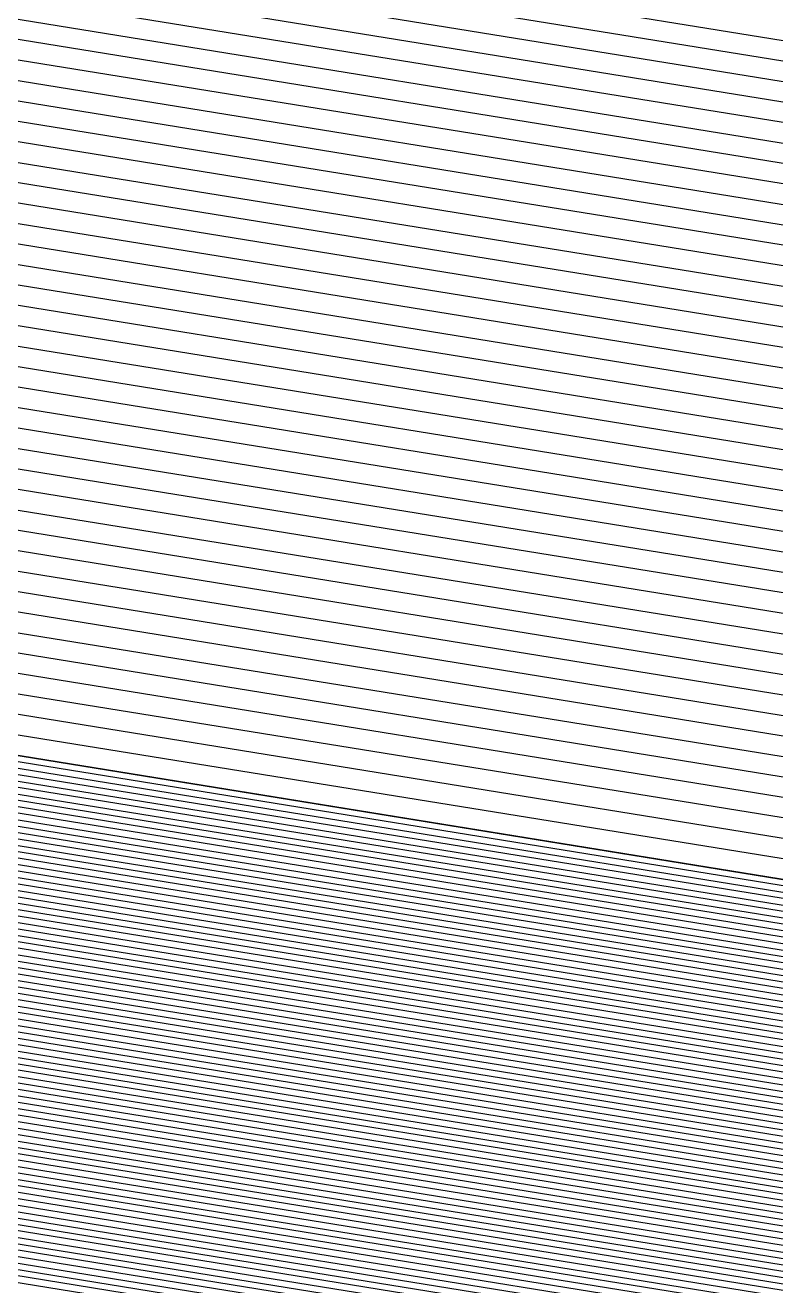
# Model space of a CAD drawing. Extents: x 7084 to 11035, y 13750 to 16729.
# Drawn here: x 9026.4 to 9080.8, y 14047.1 to 14138.5 of the extents above; entities that cross this region are included whole.
import ezdxf

# ---------------------------------------------------------------- set-up
doc = ezdxf.new("R2010")
doc.units = 0
doc.layers.add('Default', color=7, linetype='Continuous')

msp = doc.modelspace()

# ---------------------------------------------------------------- linework, layer by layer
at = {"layer": 'Default'}
for points in [[(8911.043, 16167.964), (9315.799, 15888.265), (9323.519, 15888.024), (9327.862, 15886.496), (9332.285, 15884.807), (9876.778, 16029.479), (9888.921, 16026.182), (10173.214, 15654.858), (10197.306, 15341.402), (10197.226, 15331.833), (10194.331, 15319.288), (10141.327, 14431.968), (10138.754, 14427.867), (9608.716, 14234.971), (9601.077, 14232.398), (9590.864, 14232.559), (9407.76, 14044.485), (8752.44, 14150.578), (8709.074, 14468.856), (8700.951, 14470.223), (8694.84, 14470.384), (8689.854, 14470.384), (8686.878, 14471.349), (8127.93, 14693.179)], [(8912.297, 16162.742), (9312.859, 15885.941), (9322.785, 15885.631), (9328.368, 15883.667), (9334.055, 15881.495), (9872.905, 16024.668), (9888.518, 16020.429), (10169.865, 15652.953), (10193.708, 15342.746), (10193.604, 15330.442), (10189.882, 15314.312), (10137.428, 14436.188), (10134.119, 14430.915), (9609.574, 14240.018), (9599.752, 14236.709), (9586.621, 14236.916), (9405.414, 14050.792), (8756.886, 14155.785), (8713.968, 14470.764), (8703.526, 14472.522), (8695.668, 14472.729), (8689.257, 14472.729), (8685.432, 14473.97), (8132.275, 14693.501)], [(9890.23, 16044.879), (10184.098, 15661.049), (10209.002, 15337.037), (10208.996, 15336.353), (10208.789, 15335.457), (10154.001, 14418.254), (10153.817, 14417.961), (9605.928, 14218.569), (9605.382, 14218.385), (9604.653, 14218.397), (9415.382, 14023.989), (8737.993, 14133.655), (8693.165, 14462.652), (8692.585, 14462.749), (8692.149, 14462.761), (8691.792, 14462.761), (8691.58, 14462.83), (8113.806, 14692.131)], [(9324.619, 15895.236), (9325.722, 15895.202), (9326.343, 15894.984), (9326.974, 15894.742), (9888.395, 16043.912), (9890.13, 16043.441), (10183.261, 15660.573), (10208.102, 15337.373), (10208.091, 15336.006), (10207.677, 15334.214), (10153.026, 14419.309), (10152.658, 14418.723), (9606.143, 14219.831), (9605.051, 14219.463), (9603.592, 14219.486), (9414.796, 14025.566), (8739.104, 14134.957), (8694.389, 14463.129), (8693.229, 14463.324), (8692.356, 14463.347), (8691.643, 14463.347), (8691.218, 14463.485), (8114.893, 14692.211)], [(9890.029, 16042.002), (10182.423, 15660.097), (10207.203, 15337.709), (10207.185, 15335.658), (10206.565, 15332.97), (10152.051, 14420.364), (10151.499, 14419.485), (9606.357, 14221.092), (9604.72, 14220.541), (9602.531, 14220.575), (9414.21, 14027.143), (8740.215, 14136.258), (8695.613, 14463.606), (8693.872, 14463.899), (8692.563, 14463.934), (8691.494, 14463.934), (8690.857, 14464.14), (8115.979, 14692.292)], [(9889.928, 16040.564), (10181.586, 15659.62), (10206.303, 15338.044), (10206.28, 15335.31), (10205.453, 15331.726), (10151.076, 14421.419), (10150.341, 14420.247), (9606.571, 14222.354), (9604.389, 14221.619), (9601.471, 14221.665), (9413.623, 14028.719), (8741.327, 14137.56), (8696.836, 14464.083), (8694.516, 14464.474), (8692.77, 14464.52), (8691.345, 14464.52), (8690.495, 14464.796), (8117.066, 14692.373)], [(9889.827, 16039.126), (10180.749, 15659.144), (10205.403, 15338.38), (10205.375, 15334.962), (10204.341, 15330.482), (10150.101, 14422.474), (10149.182, 14421.009), (9606.786, 14223.616), (9604.058, 14222.697), (9600.41, 14222.754), (9413.037, 14030.296), (8742.438, 14138.862), (8698.06, 14464.561), (8695.159, 14465.049), (8692.977, 14465.106), (8691.196, 14465.106), (8690.133, 14465.451), (8118.152, 14692.453)], [(8119.238, 14692.534), (8689.772, 14466.106), (8691.047, 14465.693), (8693.184, 14465.693), (8695.803, 14465.624), (8699.284, 14465.038), (8743.549, 14140.164), (9412.45, 14031.872), (9599.349, 14223.844), (9603.726, 14223.775), (9607, 14224.877), (10148.023, 14421.771), (10149.126, 14423.529), (10203.228, 15329.238), (10204.469, 15334.615), (10204.504, 15338.716), (10179.912, 15658.668), (9889.727, 16037.688), (9884.522, 16039.101)], [(9889.626, 16036.249), (10179.074, 15658.192), (10203.604, 15339.052), (10203.564, 15334.267), (10202.116, 15327.994), (10148.151, 14424.583), (10146.865, 14422.533), (9607.215, 14226.139), (9603.395, 14224.852), (9598.289, 14224.933), (9411.864, 14033.449), (8744.661, 14141.465), (8700.508, 14465.515), (8696.447, 14466.199), (8693.391, 14466.279), (8690.898, 14466.279), (8689.41, 14466.762), (8120.325, 14692.614)], [(9889.525, 16034.811), (10178.237, 15657.715), (10202.704, 15339.388), (10202.658, 15333.919), (10201.004, 15326.751), (10147.176, 14425.638), (10145.706, 14423.295), (9607.429, 14227.401), (9603.064, 14225.93), (9597.228, 14226.022), (9411.278, 14035.026), (8745.772, 14142.767), (8701.731, 14465.992)], [(9889.424, 16033.373), (10177.4, 15657.239), (10201.805, 15339.723), (10201.753, 15333.571), (10199.892, 15325.507), (10146.202, 14426.693), (10144.547, 14424.057), (9607.644, 14228.663), (9602.733, 14227.008), (9596.167, 14227.112), (9410.691, 14036.602), (8746.883, 14144.069), (8702.955, 14466.47), (8697.734, 14467.348), (8693.805, 14467.452), (8690.599, 14467.452), (8688.687, 14468.072), (8122.498, 14692.776)], [(9889.324, 16031.935), (10176.563, 15656.763), (10200.905, 15340.059), (10200.848, 15333.224), (10198.78, 15324.263), (10145.227, 14427.748), (10143.389, 14424.819), (9607.858, 14229.924), (9602.401, 14228.086), (9595.106, 14228.201), (9410.105, 14038.179), (8747.995, 14145.371), (8704.179, 14466.947), (8698.377, 14467.923), (8694.012, 14468.038), (8690.45, 14468.038), (8688.325, 14468.727), (8123.584, 14692.856)], [(9889.223, 16030.496), (10175.726, 15656.286), (10200.005, 15340.395), (10199.942, 15332.876), (10197.668, 15323.019), (10144.252, 14428.803), (10142.23, 14425.581), (9608.073, 14231.186), (9602.07, 14229.164), (9594.046, 14229.29), (9409.519, 14039.756), (8749.106, 14146.673), (8705.402, 14467.424), (8699.021, 14468.498), (8694.219, 14468.624), (8690.301, 14468.624)], [(9889.022, 16027.62), (10174.051, 15655.334), (10198.206, 15341.067), (10198.131, 15332.18), (10195.443, 15320.531), (10142.302, 14430.913), (10139.913, 14427.105), (9608.502, 14233.709), (9601.408, 14231.32), (9591.924, 14231.469), (9408.346, 14042.909), (8751.329, 14149.276), (8707.85, 14468.378), (8700.308, 14469.648), (8694.633, 14469.797), (8690.003, 14469.797), (8687.24, 14470.693), (8126.843, 14693.098)], [(9888.82, 16024.743), (10172.377, 15654.381), (10196.407, 15341.738), (10196.321, 15331.485), (10193.219, 15318.044), (10140.352, 14433.023), (10137.595, 14428.629), (9608.931, 14236.233), (9600.745, 14233.476), (9589.803, 14233.648), (9407.173, 14046.062), (8753.552, 14151.88), (8710.297, 14469.333), (8701.595, 14470.798), (8695.047, 14470.97), (8689.705, 14470.97), (8686.517, 14472.004), (8129.016, 14693.259)], [(9888.719, 16023.305), (10171.539, 15653.905), (10195.507, 15342.074), (10195.415, 15331.137), (10192.107, 15316.8), (10139.378, 14434.078), (10136.437, 14429.391), (9609.145, 14237.495), (9600.414, 14234.554), (9588.742, 14234.737), (9406.587, 14047.639), (8754.663, 14153.181), (8711.521, 14469.81), (8702.239, 14471.372), (8695.254, 14471.556), (8689.556, 14471.556)], [(9310.654, 15884.199), (9322.234, 15883.837), (9328.748, 15881.545), (9335.382, 15879.012), (9870.001, 16021.06), (9888.216, 16016.114), (10167.353, 15651.524), (10191.009, 15343.753), (10190.888, 15329.398), (10186.546, 15310.581), (10134.503, 14439.352), (10130.643, 14433.201), (9610.218, 14243.803), (9598.758, 14239.943), (9583.439, 14240.184), (9403.655, 14055.522), (8760.22, 14159.69), (8717.64, 14472.196), (8705.456, 14474.247), (8696.289, 14474.488), (8688.81, 14474.488), (8684.347, 14475.936), (8135.534, 14693.743)], [(9888.417, 16018.99), (10169.028, 15652.476), (10192.808, 15343.081), (10192.699, 15330.094), (10188.77, 15313.068), (10136.453, 14437.243), (10132.96, 14431.677), (9609.789, 14241.28), (9599.421, 14237.787), (9585.56, 14238.005), (9404.828, 14052.368), (8757.997, 14157.087), (8715.192, 14471.242), (8704.169, 14473.097), (8695.875, 14473.315), (8689.108, 14473.315), (8685.07, 14474.625), (8133.362, 14693.581)], [(9888.316, 16017.552), (10168.19, 15652), (10191.909, 15343.417), (10191.794, 15329.746), (10187.658, 15311.825), (10135.478, 14438.298), (10131.802, 14432.439), (9610.003, 14242.541), (9599.089, 14238.865), (9584.499, 14239.095), (9404.242, 14053.945), (8759.109, 14158.388), (8716.416, 14471.719), (8704.813, 14473.672), (8696.082, 14473.902), (8688.959, 14473.902)], [(9866.129, 16016.249), (9887.813, 16010.361), (10164.004, 15649.619), (10187.41, 15345.096), (10187.267, 15328.007), (10182.097, 15305.605), (10130.604, 14443.572), (10126.008, 14436.248), (9611.075, 14248.85), (9597.433, 14244.255), (9579.196, 14244.542), (9401.31, 14061.828), (8764.665, 14164.897), (8722.534, 14474.105), (8708.031, 14476.546), (8697.117, 14476.833), (8688.214, 14476.833), (8682.9, 14478.557), (8139.88, 14694.065)], [(9888.115, 16014.676), (10166.516, 15651.048), (10190.109, 15344.089), (10189.983, 15329.051), (10185.434, 15309.337), (10133.528, 14440.407), (10129.484, 14433.962), (9610.432, 14245.065), (9598.427, 14241.021), (9582.378, 14241.274), (9403.069, 14057.098), (8761.331, 14160.992), (8718.863, 14472.673), (8706.1, 14474.822), (8696.496, 14475.074), (8688.661, 14475.074), (8683.985, 14476.591), (8136.621, 14693.823)], [(9888.014, 16013.238), (10165.679, 15650.571), (10189.21, 15344.425), (10189.077, 15328.703), (10184.321, 15308.093), (10132.553, 14441.462), (10128.326, 14434.724), (9610.647, 14246.326), (9598.096, 14242.099), (9581.317, 14242.363), (9402.483, 14058.675), (8762.443, 14162.294), (8720.087, 14473.151), (8706.744, 14475.396), (8696.703, 14475.661), (8688.512, 14475.661), (8683.624, 14477.246), (8137.707, 14693.904)], [(9887.712, 16008.923), (10163.167, 15649.143), (10186.511, 15345.432), (10186.361, 15327.66), (10180.985, 15304.362), (10129.629, 14444.627), (10124.85, 14437.01), (9611.29, 14250.112), (9597.102, 14245.332), (9578.135, 14245.631), (9400.723, 14063.405), (8765.777, 14166.199), (8723.758, 14474.582), (8708.674, 14477.121), (8697.324, 14477.42), (8688.064, 14477.42), (8682.539, 14479.212), (8140.966, 14694.146)], [(9887.611, 16007.485), (10162.33, 15648.666), (10185.611, 15345.768), (10185.456, 15327.312), (10179.873, 15303.118), (10128.654, 14445.682), (10123.691, 14437.772), (9611.504, 14251.373), (9596.771, 14246.41), (9577.074, 14246.721), (9400.137, 14064.981), (8766.888, 14167.501), (8724.982, 14475.059), (8709.318, 14477.696)], [(9887.511, 16006.046), (10161.492, 15648.19), (10184.711, 15346.104), (10184.55, 15326.964), (10178.76, 15301.874), (10127.679, 14446.737), (10122.532, 14438.534), (9611.719, 14252.635), (9596.44, 14247.488), (9576.014, 14247.81), (9399.551, 14066.558), (8767.999, 14168.803), (8726.206, 14475.537), (8709.961, 14478.271), (8697.738, 14478.592), (8687.766, 14478.592), (8681.815, 14480.522), (8143.139, 14694.307)], [(8144.226, 14694.387), (8681.454, 14481.178), (8687.617, 14479.179), (8697.945, 14479.179), (8710.605, 14478.846), (8727.429, 14476.014), (8769.111, 14170.104), (9398.964, 14068.135), (9574.953, 14248.899), (9596.108, 14248.566), (9611.933, 14253.897), (10121.374, 14439.296), (10126.704, 14447.792), (10177.648, 15300.63), (10183.645, 15326.616), (10183.812, 15346.439), (10160.655, 15647.714), (9887.41, 16004.608)], [(9887.309, 16003.17), (10159.818, 15647.237), (10182.912, 15346.775), (10182.74, 15326.269), (10176.536, 15299.386), (10125.729, 14448.847), (10120.215, 14440.058), (9612.148, 14255.158), (9595.777, 14249.644), (9573.892, 14249.989), (9398.378, 14069.711), (8770.222, 14171.406), (8728.653, 14476.491), (8711.248, 14479.421), (8698.152, 14479.765), (8687.468, 14479.765), (8681.092, 14481.833), (8145.312, 14694.468)], [(9887.208, 16001.732), (10158.981, 15646.761), (10182.012, 15347.111), (10181.834, 15325.921), (10175.424, 15298.142), (10124.754, 14449.902), (10119.056, 14440.82), (9612.362, 14256.42), (9595.446, 14250.722), (9572.831, 14251.078), (9397.792, 14071.288), (8771.334, 14172.708), (8729.877, 14476.968), (8711.892, 14479.995)], [(9298.159, 15874.323), (9319.113, 15873.668), (9330.9, 15869.52), (9342.905, 15864.937), (9853.544, 16000.613), (9886.503, 15991.664), (10153.12, 15643.427), (10175.715, 15349.461), (10175.497, 15323.487), (10167.639, 15289.436), (10117.93, 14457.286), (10110.946, 14446.154), (9613.864, 14265.252), (9593.127, 14258.267), (9565.406, 14258.704), (9393.687, 14082.324), (8779.113, 14181.82), (8738.443, 14480.309), (8716.397, 14484.019), (8699.808, 14484.456), (8686.275, 14484.456), (8678.199, 14487.075), (8154.003, 14695.113)], [(8147.485, 14694.629), (8680.369, 14483.144), (8687.17, 14480.938), (8698.566, 14480.938), (8712.536, 14480.57), (8731.1, 14477.445), (8772.445, 14174.01), (9397.205, 14072.865), (9571.771, 14252.167), (9595.115, 14251.8), (9612.577, 14257.682), (10117.898, 14441.582), (10123.78, 14450.957), (10174.312, 15296.899), (10180.929, 15325.573), (10181.113, 15347.447), (10158.144, 15646.285), (9887.108, 16000.293)], [(9886.906, 15997.417), (10156.469, 15645.332), (10179.313, 15348.118), (10179.118, 15324.878), (10172.087, 15294.411), (10121.83, 14453.066), (10115.58, 14443.106), (9613.006, 14260.205), (9594.452, 14253.956), (9569.649, 14254.346), (9396.033, 14076.018), (8774.668, 14176.613), (8733.548, 14478.4), (8713.823, 14481.72), (8698.98, 14482.111), (8686.871, 14482.111), (8679.645, 14484.454), (8149.658, 14694.79)], [(9886.806, 15995.979), (10155.632, 15644.856), (10178.414, 15348.454), (10178.213, 15324.53), (10170.975, 15293.167), (10120.855, 14454.121), (10114.422, 14443.868), (9613.22, 14261.467), (9594.121, 14255.034), (9568.589, 14255.436), (9395.446, 14077.594), (8775.779, 14177.915), (8734.772, 14478.877), (8714.466, 14482.295), (8699.187, 14482.697), (8686.722, 14482.697), (8679.284, 14485.109), (8150.744, 14694.871)], [(9886.604, 15993.102), (10153.957, 15643.904), (10176.614, 15349.126), (10176.402, 15323.834), (10168.751, 15290.679), (10118.905, 14456.231), (10112.104, 14445.392), (9613.649, 14263.99), (9593.459, 14257.189), (9566.467, 14257.614), (9394.274, 14080.748), (8778.002, 14180.519), (8737.219, 14479.832), (8715.753, 14483.445), (8699.601, 14483.87), (8686.424, 14483.87), (8678.56, 14486.42), (8152.917, 14695.032)], [(9886.302, 15988.787), (10151.446, 15642.475), (10173.915, 15350.133), (10173.686, 15322.791), (10165.414, 15286.948), (10115.981, 14459.396), (10108.628, 14447.678), (9614.293, 14267.775), (9592.465, 14260.423), (9563.285, 14260.883), (9392.515, 14085.477), (8781.336, 14184.424), (8740.89, 14481.263), (8717.684, 14485.169), (8700.222, 14485.629), (8685.977, 14485.629)], [(9886.201, 15987.349), (10150.608, 15641.999), (10173.016, 15350.469), (10172.78, 15322.443), (10164.302, 15285.704), (10115.006, 14460.451), (10107.47, 14448.44), (9614.507, 14269.037), (9592.134, 14261.501), (9562.224, 14261.972), (9391.928, 14087.054), (8782.447, 14185.726), (8742.114, 14481.74), (8718.328, 14485.744), (8700.429, 14486.215), (8685.828, 14486.215)], [(8113.009, 14644.496), (8653.244, 14430.092), (8695.159, 14122.47), (8750.056, 14113.928), (9383.436, 14011.387), (9423.694, 14007.319), (9600.668, 14189.096), (9629.133, 14189.503), (10141.425, 14375.94), (10318.399, 13933.151), (10351.744, 13929.49), (10369.23, 13938.846), (10592.775, 14223.163), (10602.128, 14235.774), (10741.844, 14897.627), (10749.571, 14961.901), (10763.542, 15306.81), (10768.422, 15340.168), (10656.649, 15596.519), (10648.11, 15625.809), (10639.977, 15633.538), (10416.431, 15880.568), (10398.539, 15905.382), (10383.086, 15906.603)], [(10451.616, 15899.169), (10653.959, 15675.569), (10672.781, 15657.681), (10692.544, 15589.897), (10793.716, 15357.86), (10782.423, 15280.661), (10769.776, 14968.465), (10751.895, 14819.717), (10625.431, 14220.637), (10603.786, 14191.453), (10401.442, 13934.102), (10360.975, 13912.448), (10283.805, 13920.921), (10123.616, 14321.714), (9659.913, 14152.959), (9594.036, 14152.018), (9433.847, 13987.482), (9340.679, 13996.896), (8767.372, 14089.711), (8640.324, 14109.482), (8602.385, 14387.927), (8113.388, 14581.995)], [(8113.371, 14584.713), (8604.596, 14389.761), (8642.708, 14110.047), (8766.619, 14090.764), (9342.538, 13997.526), (9433.406, 13988.344), (9594.324, 14153.63), (9658.574, 14154.548), (10124.391, 14324.072), (10285.309, 13921.453), (10360.574, 13913.189), (10400.042, 13934.308), (10603.307, 14192.831), (10624.418, 14221.296), (10751.458, 14823.104), (10768.898, 14968.18), (10781.602, 15281.798), (10792.616, 15357.09), (10690.984, 15590.185), (10671.709, 15656.296), (10653.351, 15673.741), (10450.086, 15898.36)], [(8113.38, 14583.354), (8603.49, 14388.844), (8641.516, 14109.764), (8766.996, 14090.238), (9341.608, 13997.211), (9433.627, 13987.913), (9594.18, 14152.824), (9659.244, 14153.754), (10124.004, 14322.893), (10284.557, 13921.187), (10360.774, 13912.819), (10400.742, 13934.205), (10603.546, 14192.142), (10624.924, 14220.967), (10751.677, 14821.411), (10769.337, 14968.322), (10782.012, 15281.23), (10793.166, 15357.475), (10691.764, 15590.041), (10672.245, 15656.988), (10653.655, 15674.655), (10450.851, 15898.764)], [(8113.347, 14588.789), (8607.913, 14392.51), (8646.284, 14110.894), (8765.49, 14092.344), (9345.326, 13998.472), (9432.744, 13989.638), (9594.757, 14156.048), (9656.567, 14156.931), (10125.552, 14327.608), (10287.565, 13922.251), (10359.972, 13914.301), (10397.941, 13934.617), (10602.589, 14194.9), (10622.898, 14222.283), (10750.803, 14828.186), (10767.58, 14967.751), (10780.371, 15283.504), (10790.967, 15355.937), (10688.643, 15590.617), (10670.1, 15654.217), (10652.439, 15671), (10447.791, 15897.147)], [(10448.556, 15897.551), (10652.743, 15671.914), (10670.636, 15654.91), (10689.423, 15590.473), (10791.517, 15356.321), (10780.781, 15282.935), (10768.019, 14967.894), (10751.021, 14826.492), (10623.405, 14221.954), (10602.828, 14194.21), (10398.641, 13934.514), (10360.172, 13913.93), (10286.813, 13921.985), (10125.165, 14326.429), (9657.236, 14156.137), (9594.613, 14155.242), (9432.964, 13989.207), (9344.397, 13998.156), (8765.866, 14091.817), (8645.092, 14110.611), (8606.807, 14391.594), (8113.355, 14587.43)], [(10449.321, 15897.956), (10653.047, 15672.828), (10671.172, 15655.603), (10690.203, 15590.329), (10792.066, 15356.706), (10781.191, 15282.367), (10768.459, 14968.037), (10751.24, 14824.798), (10623.911, 14221.625), (10603.067, 14193.521), (10399.341, 13934.411), (10360.373, 13913.56), (10286.061, 13921.719), (10124.778, 14325.251), (9657.905, 14155.343), (9594.468, 14154.436), (9433.185, 13988.776), (9343.467, 13997.841), (8766.243, 14091.291), (8643.9, 14110.329), (8605.701, 14390.677)], [(10446.262, 15896.338), (10651.832, 15669.173), (10669.027, 15652.831), (10687.082, 15590.905), (10789.867, 15355.167), (10779.55, 15284.641), (10766.702, 14967.466), (10750.366, 14831.573), (10621.885, 14222.941), (10602.11, 14196.278), (10396.54, 13934.824), (10359.57, 13915.042), (10289.069, 13922.782), (10126.326, 14329.966), (9655.229, 14158.52), (9595.045, 14157.66), (9432.302, 13990.501), (9347.185, 13999.102), (8764.737, 14093.397), (8648.668, 14111.458), (8610.124, 14394.344), (8113.33, 14591.506)], [(8113.322, 14592.865), (8611.23, 14395.26), (8649.86, 14111.741), (8764.361, 14093.923), (9348.115, 13999.417), (9432.081, 13990.932), (9595.189, 14158.466), (9654.56, 14159.315), (10126.714, 14331.145), (10289.821, 13923.048), (10359.37, 13915.412), (10395.84, 13934.927), (10601.871, 14196.968), (10621.378, 14223.27), (10750.147, 14833.267), (10766.262, 14967.323), (10779.139, 15285.209), (10789.317, 15354.783), (10686.302, 15591.049), (10668.491, 15652.138), (10651.528, 15668.259), (10445.497, 15895.934)], [(10440.907, 15893.508), (10649.704, 15662.777), (10665.273, 15647.981), (10681.62, 15591.913), (10786.018, 15352.475), (10776.677, 15288.62), (10763.627, 14966.467), (10748.836, 14843.429), (10618.339, 14225.244), (10600.435, 14201.104), (10391.638, 13935.546), (10358.166, 13917.635), (10294.334, 13924.643), (10129.036, 14338.218), (9650.545, 14164.081), (9596.054, 14163.303), (9430.757, 13993.519), (9353.692, 14001.307), (8762.102, 14097.082), (8657.013, 14113.435), (8617.864, 14400.76), (8113.273, 14601.017)], [(10439.378, 15892.699), (10649.096, 15660.949), (10664.2, 15646.595), (10680.059, 15592.201), (10784.918, 15351.706), (10775.856, 15289.757), (10762.748, 14966.182), (10748.399, 14846.816), (10617.326, 14225.902), (10599.956, 14202.483), (10390.238, 13935.752), (10357.764, 13918.376), (10295.838, 13925.175), (10129.811, 14340.575), (9649.207, 14165.67), (9596.343, 14164.915), (9430.316, 13994.382), (9355.551, 14001.937), (8761.349, 14098.135), (8659.397, 14114), (8620.075, 14402.593), (8113.256, 14603.735)], [(8113.264, 14602.376), (8618.969, 14401.677), (8658.205, 14113.717), (8761.726, 14097.608), (9354.621, 14001.622), (9430.536, 13993.951), (9596.198, 14164.109), (9649.876, 14164.876), (10129.424, 14339.397), (10295.086, 13924.909), (10357.965, 13918.005), (10390.938, 13935.649), (10600.195, 14201.793), (10617.832, 14225.573), (10748.618, 14845.123), (10763.188, 14966.325), (10776.266, 15289.188), (10785.468, 15352.09), (10680.839, 15592.057), (10664.736, 15647.288), (10649.4, 15661.863), (10440.143, 15893.103)], [(10437.848, 15891.89), (10648.488, 15659.122), (10663.127, 15645.209), (10678.498, 15592.489), (10783.818, 15350.937), (10775.035, 15290.894), (10761.87, 14965.896), (10747.962, 14850.204), (10616.312, 14226.56), (10599.477, 14203.861), (10388.837, 13935.958), (10357.363, 13919.117), (10297.342, 13925.707), (10130.585, 14342.933), (9647.868, 14167.259), (9596.631, 14166.527), (9429.874, 13995.244), (9357.41, 14002.567), (8760.596, 14099.187), (8661.781, 14114.564), (8622.286, 14404.427), (8113.24, 14606.452)], [(10438.613, 15892.294), (10648.792, 15660.036), (10663.664, 15645.902), (10679.279, 15592.345), (10784.368, 15351.321), (10775.445, 15290.325), (10762.309, 14966.039), (10748.181, 14848.51), (10616.819, 14226.231), (10599.717, 14203.172), (10389.538, 13935.855), (10357.564, 13918.746), (10296.59, 13925.441), (10130.198, 14341.754), (9648.538, 14166.464), (9596.487, 14165.721), (9430.095, 13994.813), (9356.48, 14002.252), (8760.973, 14098.661), (8660.589, 14114.282)], [(8113.223, 14609.169), (8624.497, 14406.26), (8664.165, 14115.129), (8759.844, 14100.24), (9359.269, 14003.197), (9429.433, 13996.107), (9596.919, 14168.139), (9646.53, 14168.848), (10131.359, 14345.291), (10298.846, 13926.239), (10356.962, 13919.858), (10387.437, 13936.164), (10598.999, 14205.24), (10615.299, 14227.219), (10747.525, 14853.591), (10760.991, 14965.611), (10774.214, 15292.03), (10782.719, 15350.167), (10676.938, 15592.777), (10662.054, 15643.824), (10647.88, 15657.294), (10436.318, 15891.081)], [(8113.198, 14613.245), (8627.814, 14409.01), (8667.741, 14115.976), (8758.714, 14101.82), (9362.057, 14004.142), (9428.771, 13997.401), (9597.352, 14170.557), (9644.523, 14171.231), (10132.521, 14348.827), (10301.102, 13927.036), (10356.359, 13920.969), (10385.336, 13936.474), (10598.281, 14207.308), (10613.78, 14228.206), (10746.87, 14858.672), (10759.674, 14965.183), (10772.983, 15293.736), (10781.069, 15349.014), (10674.597, 15593.208), (10660.445, 15641.745), (10646.968, 15654.553), (10434.023, 15889.868)], [(8113.207, 14611.887), (8626.709, 14408.093), (8666.549, 14115.694), (8759.091, 14101.293), (9361.128, 14003.827), (9428.991, 13996.969), (9597.208, 14169.751), (9645.192, 14170.437), (10132.134, 14347.648), (10300.35, 13926.77), (10356.56, 13920.599), (10386.036, 13936.371), (10598.52, 14206.619), (10614.286, 14227.877), (10747.088, 14856.978), (10760.113, 14965.326), (10773.393, 15293.167), (10781.619, 15349.398), (10675.377, 15593.064), (10660.982, 15642.438), (10647.272, 15655.467), (10434.788, 15890.273)], [(10432.494, 15889.059), (10646.36, 15652.726), (10659.373, 15640.359), (10673.036, 15593.496), (10779.969, 15348.244), (10772.162, 15294.873), (10758.795, 14964.898), (10746.433, 14862.06), (10612.766, 14228.864), (10597.802, 14208.687), (10383.935, 13936.68), (10355.958, 13921.71), (10302.606, 13927.568), (10133.295, 14351.185), (9643.185, 14172.82), (9597.64, 14172.169), (9428.329, 13998.263), (9363.916, 14004.772), (8757.961, 14102.872), (8670.126, 14116.541), (8630.026, 14410.843), (8113.182, 14615.963)], [(10433.259, 15889.464), (10646.664, 15653.64), (10659.909, 15641.052), (10673.816, 15593.352), (10780.519, 15348.629), (10772.572, 15294.304), (10759.234, 14965.04), (10746.651, 14860.366), (10613.273, 14228.535), (10598.041, 14207.997), (10384.636, 13936.577), (10356.159, 13921.34), (10301.854, 13927.302), (10132.908, 14350.006), (9643.854, 14172.025), (9597.496, 14171.363), (9428.55, 13997.832), (9362.987, 14004.457), (8758.338, 14102.346), (8668.934, 14116.258), (8628.92, 14409.926), (8113.19, 14614.604)], [(10430.964, 15888.251), (10645.752, 15650.898), (10658.3, 15638.974), (10671.476, 15593.784), (10778.87, 15347.475), (10771.341, 15296.01), (10757.917, 14964.612), (10745.996, 14865.447), (10611.753, 14229.522), (10597.323, 14210.065), (10382.535, 13936.886), (10355.557, 13922.451), (10304.11, 13928.1), (10134.069, 14353.542), (9641.846, 14174.409), (9597.928, 14173.781), (9427.888, 13999.126), (9365.775, 14005.402), (8757.209, 14103.925), (8672.51, 14117.106), (8632.237, 14412.676), (8113.165, 14618.68)], [(10429.434, 15887.442), (10645.144, 15649.071), (10657.227, 15637.588), (10669.915, 15594.072), (10777.77, 15346.706), (10770.52, 15297.147), (10757.038, 14964.327), (10745.559, 14868.834), (10610.74, 14230.18), (10596.844, 14211.444), (10381.134, 13937.093), (10355.155, 13923.192), (10305.614, 13928.631), (10134.844, 14355.9), (9640.508, 14175.997), (9598.217, 14175.393), (9427.446, 13999.988), (9367.634, 14006.032), (8756.456, 14104.978), (8674.894, 14117.67), (8634.448, 14414.51), (8113.149, 14621.398)], [(10428.669, 15887.038), (10644.84, 15648.157), (10656.691, 15636.895), (10669.135, 15594.216), (10777.22, 15346.321), (10770.109, 15297.715), (10756.599, 14964.184), (10745.34, 14870.528), (10610.234, 14230.509), (10596.605, 14212.134), (10380.434, 13937.196), (10354.955, 13923.562), (10306.366, 13928.897), (10135.231, 14357.079), (9639.839, 14176.792), (9598.361, 14176.199), (9427.226, 14000.419), (9368.564, 14006.347), (8756.079, 14105.505), (8676.086, 14117.953), (8635.554, 14415.426), (8113.141, 14622.756)], [(8113.116, 14626.832), (8638.871, 14418.176), (8679.662, 14118.8), (8754.95, 14107.084), (9371.352, 14007.292), (9426.563, 14001.713), (9598.793, 14178.617), (9637.832, 14179.175), (10136.392, 14360.615), (10308.622, 13929.695), (10354.353, 13924.674), (10378.333, 13937.505), (10595.887, 14214.202), (10608.714, 14231.496), (10744.685, 14875.609), (10755.281, 14963.756), (10768.878, 15299.42), (10775.57, 15345.168), (10666.794, 15594.648), (10655.082, 15634.816), (10643.928, 15645.416), (10426.375, 15885.824)], [(8113.091, 14630.909), (8642.188, 14420.926), (8683.238, 14119.647), (8753.821, 14108.663), (9374.141, 14008.237), (9425.901, 14003.007), (9599.226, 14181.035), (9635.824, 14181.558), (10137.554, 14364.152), (10310.878, 13930.492), (10353.751, 13925.785), (10376.232, 13937.815), (10595.169, 14216.27), (10607.194, 14232.483), (10744.029, 14880.69), (10753.963, 14963.328), (10767.647, 15301.126), (10773.921, 15344.014), (10664.453, 15595.08), (10653.473, 15632.738), (10643.016, 15642.675), (10424.08, 15884.611)], [(8113.083, 14632.267), (8643.293, 14421.843), (8684.43, 14119.929), (8753.444, 14109.19), (9375.07, 14008.552), (9425.68, 14003.438), (9599.37, 14181.841), (9635.155, 14182.353), (10137.941, 14365.331), (10311.631, 13930.758), (10353.55, 13926.156), (10375.532, 13937.918), (10594.93, 14216.959), (10606.688, 14232.812), (10743.811, 14882.384), (10753.524, 14963.185), (10767.236, 15301.694), (10773.371, 15343.629), (10663.672, 15595.224), (10652.937, 15632.045), (10642.712, 15641.761), (10423.315, 15884.207)], [(10420.255, 15882.589), (10641.497, 15638.106), (10650.791, 15629.273), (10660.551, 15595.8), (10771.171, 15342.091), (10765.595, 15303.968), (10751.767, 14962.615), (10742.937, 14889.159), (10604.661, 14234.129), (10593.972, 14219.717), (10372.731, 13938.33), (10352.747, 13927.637), (10314.639, 13931.822), (10139.489, 14370.046), (9632.479, 14185.531), (9599.947, 14185.066), (9424.798, 14005.163), (9378.788, 14009.812), (8751.938, 14111.296), (8689.199, 14121.059), (8647.716, 14425.509), (8113.05, 14637.702)], [(8113.058, 14636.343), (8646.61, 14424.593), (8688.007, 14120.776), (8752.315, 14110.769), (9377.859, 14009.497), (9425.018, 14004.732), (9599.803, 14184.26), (9633.148, 14184.736), (10139.102, 14368.867), (10313.887, 13931.556), (10352.948, 13927.267), (10373.431, 13938.227), (10594.212, 14219.027), (10605.168, 14233.8), (10743.155, 14887.465), (10752.206, 14962.757), (10766.005, 15303.4), (10771.721, 15342.475), (10661.331, 15595.656), (10651.328, 15629.966), (10641.801, 15639.02), (10421.02, 15882.994)], [(8113.066, 14634.985), (8645.505, 14423.676), (8686.814, 14120.494), (8752.691, 14110.243), (9376.929, 14009.182), (9425.239, 14004.3), (9599.658, 14183.454), (9633.817, 14183.942), (10138.715, 14367.688), (10313.135, 13931.29), (10353.149, 13926.896), (10374.132, 13938.124), (10594.451, 14218.338), (10605.674, 14233.471), (10743.374, 14885.771), (10752.645, 14962.9), (10766.415, 15302.831), (10772.271, 15342.86), (10662.112, 15595.512), (10651.864, 15630.659), (10642.105, 15639.934), (10421.785, 15883.398)], [(8113.033, 14640.42), (8649.927, 14427.343), (8691.583, 14121.623), (8751.186, 14112.348), (9380.647, 14010.442), (9424.356, 14006.025), (9600.235, 14186.678), (9631.14, 14187.119), (10140.264, 14372.404), (10316.143, 13932.353), (10352.346, 13928.378), (10371.331, 13938.537), (10593.494, 14221.095), (10603.648, 14234.787), (10742.5, 14892.546), (10750.888, 14962.329), (10764.774, 15305.105), (10770.072, 15341.322), (10658.99, 15596.088), (10649.719, 15627.887), (10640.889, 15636.279), (10418.726, 15881.781)], [(8113.025, 14641.778), (8651.033, 14428.259), (8692.775, 14121.906), (8750.809, 14112.875), (9381.577, 14010.757), (9424.135, 14006.457), (9600.379, 14187.484), (9630.471, 14187.914), (10140.651, 14373.582), (10316.895, 13932.619), (10352.145, 13928.749), (10370.63, 13938.64), (10593.254, 14221.785), (10603.141, 14235.116), (10742.281, 14894.24), (10750.449, 14962.186), (10764.363, 15305.674), (10769.522, 15340.937), (10658.21, 15596.232), (10649.182, 15627.195), (10640.585, 15635.365), (10417.961, 15881.376)], [(8113, 14645.854), (8654.35, 14431.009), (8696.351, 14122.753), (8749.68, 14114.454), (9384.365, 14011.702), (9423.473, 14007.75), (9600.812, 14189.902), (9628.464, 14190.297), (10141.812, 14377.119), (10319.151, 13933.417), (10351.543, 13929.86), (10368.53, 13938.949), (10592.536, 14223.853), (10601.622, 14236.103), (10741.626, 14899.321), (10749.131, 14961.758), (10763.132, 15307.379), (10767.872, 15339.783), (10655.869, 15596.663), (10647.573, 15625.116), (10639.673, 15632.624), (10415.666, 15880.163)], [(8112.976, 14649.93), (8657.667, 14433.759), (8699.927, 14123.6), (8748.551, 14116.033), (9387.154, 14012.647), (9422.811, 14009.044), (9601.244, 14192.32), (9626.456, 14192.68), (10142.974, 14380.655), (10321.407, 13934.214), (10350.941, 13930.972), (10366.429, 13939.259), (10591.818, 14225.921), (10600.102, 14237.09), (10740.97, 14904.402), (10747.814, 14961.33), (10761.901, 15309.084), (10766.223, 15338.629), (10653.528, 15597.095), (10645.964, 15623.037), (10638.761, 15629.883), (10413.371, 15878.95)], [(8112.984, 14648.572), (8656.561, 14432.842), (8698.735, 14123.318), (8748.927, 14115.507), (9386.224, 14012.332), (9423.032, 14008.613), (9601.1, 14191.514), (9627.126, 14191.886), (10142.587, 14379.477), (10320.655, 13933.948), (10351.142, 13930.601), (10367.129, 13939.155), (10592.057, 14225.231), (10600.609, 14236.761), (10741.189, 14902.708), (10748.253, 14961.473), (10762.311, 15308.516), (10766.773, 15339.014), (10654.308, 15596.951), (10646.501, 15623.73), (10639.065, 15630.797), (10414.136, 15879.354)], [(8112.992, 14647.213), (8655.455, 14431.926), (8697.543, 14123.035), (8749.303, 14114.981), (9385.295, 14012.017), (9423.253, 14008.182), (9600.956, 14190.708), (9627.795, 14191.091), (10142.2, 14378.298), (10319.903, 13933.683), (10351.343, 13930.231), (10367.829, 13939.052), (10592.297, 14224.542), (10601.115, 14236.432), (10741.407, 14901.015), (10748.692, 14961.616), (10762.721, 15307.947), (10767.322, 15339.399), (10655.089, 15596.807), (10647.037, 15624.423), (10639.369, 15631.71), (10414.901, 15879.759)], [(10411.842, 15878.141), (10638.153, 15628.056), (10644.892, 15621.651), (10651.967, 15597.383), (10765.123, 15337.86), (10761.08, 15310.221), (10746.935, 14961.045), (10740.533, 14907.789), (10599.089, 14237.748), (10591.339, 14227.299), (10365.028, 13939.465), (10350.54, 13931.713), (10322.911, 13934.746), (10143.748, 14383.013), (9625.118, 14194.269), (9601.533, 14193.932), (9422.37, 14009.907), (9389.013, 14013.277), (8747.798, 14117.086), (8702.311, 14124.165), (8659.878, 14435.592), (8112.959, 14652.648)], [(10412.607, 15878.546), (10638.457, 15628.969), (10645.428, 15622.344), (10652.748, 15597.239), (10765.673, 15338.245), (10761.49, 15309.653), (10747.374, 14961.188), (10740.752, 14906.096), (10599.595, 14237.419), (10591.579, 14226.61), (10365.728, 13939.362), (10350.741, 13931.342), (10322.159, 13934.48), (10143.361, 14381.834), (9625.787, 14193.475), (9601.389, 14193.126), (9422.59, 14009.475), (9388.083, 14012.962), (8748.174, 14116.56), (8701.119, 14123.882), (8658.772, 14434.676), (8112.967, 14651.289)], [(8112.951, 14654.007), (8660.984, 14436.509), (8703.503, 14124.447), (8747.421, 14117.613), (9389.942, 14013.592), (9422.149, 14010.338), (9601.677, 14194.738), (9624.449, 14195.064), (10144.135, 14384.192), (10323.663, 13935.012), (10350.339, 13932.083), (10364.328, 13939.568), (10591.1, 14227.989), (10598.582, 14238.077), (10740.315, 14909.483), (10746.496, 14960.902), (10760.669, 15310.79), (10764.573, 15337.476), (10651.187, 15597.527), (10644.355, 15620.959), (10637.849, 15627.142), (10411.077, 15877.737)], [(10408.782, 15876.524), (10636.937, 15624.401), (10642.746, 15618.88), (10648.846, 15597.959), (10762.923, 15336.322), (10759.438, 15312.495), (10745.178, 14960.474), (10739.659, 14914.564), (10597.063, 14239.065), (10590.382, 14230.057), (10362.227, 13939.877), (10349.737, 13933.194), (10325.919, 13935.809), (10145.297, 14387.728), (9622.442, 14197.447), (9602.109, 14197.156), (9421.487, 14011.632), (9392.731, 14014.537), (8746.292, 14119.192), (8707.08, 14125.294), (8664.301, 14439.259), (8112.926, 14658.083)], [(8112.934, 14656.724), (8663.195, 14438.342), (8705.888, 14125.012), (8746.668, 14118.666), (9391.801, 14014.222), (9421.707, 14011.2), (9601.965, 14196.35), (9623.111, 14196.652), (10144.91, 14386.55), (10325.167, 13935.544), (10349.938, 13932.824), (10362.927, 13939.774), (10590.621, 14229.368), (10597.569, 14238.735), (10739.878, 14912.871), (10745.617, 14960.617), (10759.848, 15311.927), (10763.473, 15336.706), (10649.626, 15597.815), (10643.283, 15619.573), (10637.241, 15625.314), (10409.547, 15876.928)], [(8112.901, 14662.159), (8667.617, 14442.009), (8710.656, 14126.141), (8745.163, 14120.771), (9395.519, 14015.482), (9420.825, 14012.925), (9602.542, 14199.574), (9620.434, 14199.83), (10146.458, 14391.265), (10328.175, 13936.607), (10349.135, 13934.306), (10360.126, 13940.187), (10589.664, 14232.125), (10595.543, 14240.052), (10739.004, 14919.645), (10743.86, 14960.046), (10758.207, 15314.2), (10761.274, 15335.168), (10646.505, 15598.391), (10641.137, 15616.801), (10636.025, 15621.66), (10406.488, 15875.311)], [(8112.91, 14660.8), (8666.512, 14441.092), (8709.464, 14125.859), (8745.539, 14120.245), (9394.59, 14015.167), (9421.045, 14012.494), (9602.398, 14198.768), (9621.103, 14199.036), (10146.071, 14390.086), (10327.423, 13936.341), (10349.336, 13933.935), (10360.827, 13940.084), (10589.903, 14231.436), (10596.049, 14239.723), (10739.222, 14917.952), (10744.3, 14960.189), (10758.617, 15313.632), (10761.824, 15335.552), (10647.285, 15598.247), (10641.674, 15617.494), (10636.329, 15622.573), (10407.252, 15875.715)], [(10408.017, 15876.119), (10636.633, 15623.487), (10642.21, 15618.187), (10648.066, 15598.103), (10762.374, 15335.937), (10759.027, 15313.064), (10744.739, 14960.331), (10739.441, 14916.258), (10596.556, 14239.394), (10590.143, 14230.746), (10361.527, 13939.981), (10349.537, 13933.565), (10326.671, 13936.075), (10145.684, 14388.907), (9621.773, 14198.241), (9602.254, 14197.962), (9421.266, 14012.063), (9393.66, 14014.852), (8745.916, 14119.719)], [(8112.885, 14664.876), (8669.829, 14443.842), (8713.04, 14126.706), (8744.41, 14121.824), (9397.378, 14016.112), (9420.383, 14013.788), (9602.83, 14201.186), (9619.096, 14201.419), (10147.232, 14393.623), (10329.68, 13937.139), (10348.734, 13935.047), (10358.726, 13940.393), (10589.185, 14233.504), (10594.53, 14240.71), (10738.567, 14923.033), (10742.982, 14959.761), (10757.386, 15315.337), (10760.174, 15334.399), (10644.944, 15598.679), (10640.065, 15615.416), (10635.417, 15619.832), (10404.958, 15874.502)], [(8112.893, 14663.517), (8668.723, 14442.925), (8711.848, 14126.423), (8744.786, 14121.298), (9396.449, 14015.797), (9420.604, 14013.357), (9602.686, 14200.38), (9619.765, 14200.624), (10146.845, 14392.444), (10328.928, 13936.873), (10348.935, 13934.676), (10359.426, 13940.29), (10589.425, 14232.814), (10595.036, 14240.381), (10738.785, 14921.339), (10743.421, 14959.903), (10757.796, 15314.769), (10760.724, 15334.783), (10645.725, 15598.535), (10640.601, 15616.108), (10635.721, 15620.746), (10405.723, 15874.906)], [(10403.428, 15873.693), (10634.809, 15618.005), (10638.992, 15614.03), (10643.384, 15598.967), (10759.074, 15333.629), (10756.565, 15316.474), (10742.103, 14959.475), (10738.13, 14926.42), (10593.517, 14241.368), (10588.707, 14234.882), (10357.325, 13940.599), (10348.333, 13935.788), (10331.184, 13937.67), (10148.007, 14395.98), (9617.758, 14203.008), (9603.119, 14202.798), (9419.942, 14014.65), (9399.237, 14016.742), (8743.657, 14122.877), (8715.424, 14127.271), (8672.04, 14445.675), (8112.869, 14667.594)], [(10401.898, 15872.884), (10634.201, 15616.177), (10637.919, 15612.644), (10641.823, 15599.255), (10757.975, 15332.86), (10755.744, 15317.611), (10741.225, 14959.19), (10737.693, 14929.808), (10592.503, 14242.026), (10588.228, 14236.261), (10355.925, 13940.806), (10347.931, 13936.529), (10332.688, 13938.202), (10148.781, 14398.338), (9616.42, 14204.597), (9603.407, 14204.411), (9419.5, 14015.513), (9401.097, 14017.372), (8742.904, 14123.93), (8717.808, 14127.835), (8674.251, 14447.508), (8112.852, 14670.311)], [(10402.663, 15873.289), (10634.505, 15617.091), (10638.456, 15613.337), (10642.603, 15599.111), (10758.525, 15333.245), (10756.154, 15317.043), (10741.664, 14959.333), (10737.911, 14928.114), (10593.01, 14241.697), (10588.467, 14235.572), (10356.625, 13940.703), (10348.132, 13936.158), (10331.936, 13937.936), (10148.394, 14397.159), (9617.089, 14203.802), (9603.263, 14203.605), (9419.721, 14015.082), (9400.167, 14017.057), (8743.281, 14123.404), (8716.616, 14127.553), (8673.146, 14446.592), (8112.86, 14668.952)], [(10401.133, 15872.48), (10633.897, 15615.264), (10637.383, 15611.951), (10641.043, 15599.399), (10757.425, 15332.476), (10755.333, 15318.18), (10740.786, 14959.047), (10737.474, 14931.501), (10591.997, 14242.355), (10587.988, 14236.951), (10355.224, 13940.909), (10347.731, 13936.899), (10333.44, 13938.468), (10149.168, 14399.517), (9615.75, 14205.391), (9603.551, 14205.217), (9419.279, 14015.944), (9402.026, 14017.687), (8742.528, 14124.457), (8719, 14128.118), (8675.357, 14448.425)], [(10399.604, 15871.671), (10633.289, 15613.436), (10636.31, 15610.565), (10639.482, 15599.686), (10756.325, 15331.706), (10754.513, 15319.317), (10739.907, 14958.762), (10737.037, 14934.889), (10590.984, 14243.013), (10587.51, 14238.329), (10353.824, 13941.115), (10347.329, 13937.64), (10334.944, 13939), (10149.942, 14401.874), (9614.412, 14206.98), (9603.839, 14206.829), (9418.838, 14016.807), (9403.885, 14018.317), (8741.775, 14125.509), (8721.384, 14128.682), (8677.568, 14450.258), (8112.827, 14674.387)], [(8112.819, 14675.746), (8678.674, 14451.175), (8722.576, 14128.965), (8741.398, 14126.036), (9404.815, 14018.633), (9418.617, 14017.238), (9603.984, 14207.635), (9613.743, 14207.774), (10150.33, 14403.053), (10335.696, 13939.266), (10347.128, 13938.01), (10353.124, 13941.218), (10587.27, 14239.019), (10590.477, 14243.342), (10736.819, 14936.582), (10739.468, 14958.619), (10754.102, 15319.885), (10755.775, 15331.322), (10638.702, 15599.83), (10635.774, 15609.872), (10632.986, 15612.522), (10398.839, 15871.267)], [(10396.544, 15870.054), (10632.074, 15609.781), (10634.165, 15607.794), (10636.361, 15600.262), (10754.126, 15330.168), (10752.871, 15321.59), (10738.15, 14958.191), (10736.163, 14941.663), (10588.957, 14244.329), (10586.552, 14241.087), (10351.023, 13941.528), (10346.526, 13939.122), (10337.952, 13940.063), (10151.491, 14406.59), (9611.736, 14210.157), (9604.416, 14210.053), (9417.955, 14018.532), (9407.603, 14019.578), (8740.269, 14127.615), (8726.153, 14129.812), (8681.991, 14453.925), (8112.794, 14679.822)], [(8112.803, 14678.463), (8680.885, 14453.008), (8724.961, 14129.529), (8740.646, 14127.089), (9406.674, 14019.263), (9418.176, 14018.1), (9604.272, 14209.247), (9612.405, 14209.363), (10151.104, 14405.411), (10337.2, 13939.797), (10346.727, 13938.751), (10351.723, 13941.425), (10586.792, 14240.397), (10589.464, 14244), (10736.382, 14939.97), (10738.589, 14958.334), (10753.281, 15321.022), (10754.675, 15330.553), (10637.141, 15600.118), (10634.701, 15608.487), (10632.378, 15610.695), (10397.309, 15870.458)], [(8112.77, 14683.898), (8685.308, 14456.675), (8729.729, 14130.659), (8739.14, 14129.194), (9410.392, 14020.523), (9417.293, 14019.825), (9604.849, 14212.471), (9609.728, 14212.541), (10152.653, 14410.126), (10340.208, 13940.861), (10345.924, 13940.233), (10348.922, 13941.837), (10585.834, 14243.155), (10587.438, 14245.317), (10735.508, 14946.745), (10736.832, 14957.763), (10751.639, 15323.296), (10752.476, 15329.014), (10634.02, 15600.694), (10632.556, 15605.715), (10631.162, 15607.04), (10394.249, 15868.841)], [(10395.779, 15869.649), (10631.77, 15608.868), (10633.629, 15607.101), (10635.581, 15600.406), (10753.576, 15329.783), (10752.46, 15322.159), (10737.711, 14958.048), (10735.945, 14943.357), (10588.451, 14244.658), (10586.313, 14241.776), (10350.323, 13941.631), (10346.326, 13939.492), (10338.704, 13940.329), (10151.878, 14407.768), (9611.067, 14210.952), (9604.56, 14210.859), (9417.734, 14018.963), (9408.533, 14019.893), (8739.893, 14128.142), (8727.345, 14130.094), (8683.096, 14454.842), (8112.786, 14681.181)], [(8112.753, 14686.615), (8687.519, 14458.508), (8732.113, 14131.224), (8738.387, 14130.247), (9412.251, 14021.153), (9416.851, 14020.688), (9605.137, 14214.083), (9608.39, 14214.13), (10153.427, 14412.484), (10341.712, 13941.392), (10345.523, 13940.974), (10347.521, 13942.043), (10585.356, 14244.533), (10586.425, 14245.975), (10735.071, 14950.132), (10735.954, 14957.478), (10750.819, 15324.433), (10751.376, 15328.245), (10632.459, 15600.982), (10631.483, 15604.329), (10630.554, 15605.213), (10392.72, 15868.032)], [(10391.955, 15867.628), (10630.25, 15604.299), (10630.947, 15603.637), (10631.679, 15601.126), (10750.826, 15327.86), (10750.408, 15325.001), (10735.515, 14957.335), (10734.852, 14951.826), (10585.918, 14246.304), (10585.116, 14245.223), (10346.821, 13942.146), (10345.322, 13941.345), (10342.464, 13941.658), (10153.814, 14413.663), (9607.721, 14214.924), (9605.281, 14214.889), (9416.631, 14021.119), (9413.18, 14021.468), (8738.01, 14130.774), (8733.305, 14131.506), (8688.625, 14459.425), (8112.745, 14687.974)], [(10390.425, 15866.819), (10629.642, 15602.472), (10629.874, 15602.251), (10630.118, 15601.414), (10749.727, 15327.091), (10749.587, 15326.138), (10734.636, 14957.049), (10734.415, 14955.213), (10584.905, 14246.962), (10584.638, 14246.602), (10345.421, 13942.353), (10344.921, 13942.085), (10343.968, 13942.19), (10154.588, 14416.02), (9606.383, 14216.513), (9605.569, 14216.501), (9416.189, 14021.981), (9415.039, 14022.098), (8737.258, 14131.827), (8735.689, 14132.071), (8690.836, 14461.258), (8112.728, 14690.691)], [(8113.297, 14596.941), (8614.547, 14398.01), (8653.437, 14112.588), (8763.231, 14095.502), (9350.903, 14000.362), (9431.419, 13992.226), (9595.622, 14160.884), (9652.552, 14161.698), (10127.875, 14334.681), (10292.077, 13923.846), (10358.768, 13916.524), (10393.739, 13935.236), (10601.153, 14199.036), (10619.858, 14224.257), (10749.492, 14838.348), (10764.945, 14966.895), (10777.908, 15286.914), (10787.667, 15353.629), (10683.961, 15591.481), (10666.882, 15650.06), (10650.616, 15665.518)], [(8138.794, 14693.984), (8683.262, 14477.901), (8688.363, 14476.247), (8696.91, 14476.247), (8707.387, 14475.971), (8721.311, 14473.628), (8763.554, 14163.596), (9401.896, 14060.252), (9580.256, 14243.452), (9597.764, 14243.177), (9610.861, 14247.588), (10127.167, 14435.486), (10131.579, 14442.517), (10183.209, 15306.849), (10188.172, 15328.355), (10188.31, 15344.76), (10164.841, 15650.095)], [(8148.571, 14694.71), (8680.007, 14483.799), (8687.021, 14481.524), (8698.773, 14481.524), (8713.179, 14481.145), (8732.324, 14477.923), (8773.556, 14175.311), (9396.619, 14074.441), (9570.71, 14253.257), (9594.784, 14252.878), (9612.791, 14258.944), (10116.739, 14442.344), (10122.805, 14452.012), (10173.2, 15295.655), (10180.024, 15325.225), (10180.213, 15347.782), (10157.306, 15645.809)], [(10631.466, 15607.954), (10633.092, 15606.408), (10634.8, 15600.55), (10753.026, 15329.399), (10752.05, 15322.727), (10737.272, 14957.906), (10735.726, 14945.051), (10587.944, 14244.988), (10586.074, 14242.465), (10349.622, 13941.734), (10346.125, 13939.863), (10339.456, 13940.595), (10152.265, 14408.947), (9610.397, 14211.746), (9604.704, 14211.665), (9417.514, 14019.394), (9409.462, 14020.208), (8739.516, 14128.668), (8728.537, 14130.377), (8684.202, 14455.758), (8112.778, 14682.539)], [(8112.943, 14655.365), (8662.089, 14437.425), (8704.695, 14124.729), (8747.045, 14118.139), (9390.872, 14013.907), (9421.928, 14010.769), (9601.821, 14195.544), (9623.78, 14195.858), (10144.522, 14385.371), (10324.415, 13935.278), (10350.139, 13932.453), (10363.628, 13939.671), (10590.861, 14228.678), (10598.076, 14238.406), (10740.096, 14911.177), (10746.057, 14960.76), (10760.259, 15311.358), (10764.023, 15337.091), (10650.407, 15597.671)], [(8113.099, 14629.55), (8641.082, 14420.009), (8682.046, 14119.364), (8754.197, 14108.137), (9373.211, 14007.922), (9426.122, 14002.576), (9599.082, 14180.229), (9636.493, 14180.764), (10137.167, 14362.973), (10310.126, 13930.226), (10353.951, 13925.415), (10376.933, 13937.712), (10595.408, 14215.58), (10607.701, 14232.154), (10744.248, 14878.997), (10754.403, 14963.471), (10768.057, 15300.557), (10774.471, 15344.398), (10665.233, 15594.936)], [(8113.306, 14595.582), (8613.441, 14397.094), (8652.245, 14112.305), (8763.608, 14094.976), (9349.974, 14000.047), (9431.64, 13991.794), (9595.478, 14160.078), (9653.221, 14160.904), (10127.488, 14333.502), (10291.325, 13923.58), (10358.968, 13916.153), (10394.439, 13935.133), (10601.392, 14198.346), (10620.365, 14223.928), (10749.71, 14836.654), (10765.384, 14967.038), (10778.318, 15286.346), (10788.217, 15354.014), (10684.741, 15591.337)], [(8113.396, 14580.637), (8601.279, 14387.011), (8639.132, 14109.199), (8767.749, 14089.185), (9339.749, 13996.581), (9434.068, 13987.051), (9593.892, 14151.212), (9660.582, 14152.165), (10123.229, 14320.535), (10283.053, 13920.656), (10361.176, 13912.078), (10402.142, 13933.999), (10604.025, 14190.763), (10625.937, 14220.308), (10752.114, 14818.023), (10770.216, 14968.608), (10782.833, 15280.093), (10794.266, 15358.244), (10693.325, 15589.754)], [(8113.108, 14628.191), (8639.976, 14419.093), (8680.854, 14119.082), (8754.573, 14107.61), (9372.282, 14007.607), (9426.343, 14002.144), (9598.938, 14179.423), (9637.162, 14179.97), (10136.779, 14361.794), (10309.374, 13929.961), (10354.152, 13925.044), (10377.633, 13937.608), (10595.648, 14214.891), (10608.207, 14231.825), (10744.466, 14877.303), (10754.842, 14963.613), (10768.468, 15299.989), (10775.021, 15344.783)], [(8125.757, 14693.017), (8687.602, 14470.038), (8690.152, 14469.211), (8694.426, 14469.211), (8699.664, 14469.073), (8706.626, 14467.901), (8750.218, 14147.974), (9408.932, 14041.332), (9592.985, 14230.38), (9601.739, 14230.242), (9608.287, 14232.448), (10141.071, 14426.343), (10143.277, 14429.858), (10196.555, 15321.775)], [(10774.624, 15291.462), (10761.431, 14965.754), (10747.744, 14851.897), (10615.806, 14226.889), (10599.238, 14204.551), (10388.137, 13936.061), (10357.162, 13919.487), (10298.094, 13925.973), (10130.972, 14344.112), (9647.199, 14168.053), (9596.775, 14167.333), (9429.654, 13995.676), (9358.339, 14002.882), (8760.22, 14099.714), (8662.973, 14114.847), (8623.392, 14405.343), (8113.231, 14607.811)], [(8736.881, 14132.353), (9415.969, 14022.413), (9605.714, 14217.307), (10154.975, 14417.199), (9605.714, 14217.307), (9415.969, 14022.413), (8736.881, 14132.353), (8691.942, 14462.175), (8112.72, 14692.05), (7578.438, 14966.901)], [(8112.877, 14666.235), (8670.934, 14444.759), (8714.232, 14126.988), (8744.033, 14122.351), (9398.308, 14016.427), (9420.162, 14014.219), (9602.974, 14201.992), (9618.427, 14202.213), (10147.62, 14394.801), (10330.432, 13937.405), (10348.533, 13935.417), (10358.026, 13940.496), (10588.946, 14234.193), (10594.023, 14241.039), (10738.348, 14924.726)], [(10745.122, 14872.222), (10609.727, 14230.838), (10596.366, 14212.823), (10379.734, 13937.299), (10354.754, 13923.933), (10307.118, 13929.163), (10135.618, 14358.258), (9639.17, 14177.586), (9598.505, 14177.005), (9427.005, 14000.851), (9369.493, 14006.662), (8755.703, 14106.031), (8677.278, 14118.235), (8636.659, 14416.343), (8113.132, 14624.115)], [(10749.273, 14840.041), (10619.352, 14224.586), (10600.913, 14199.725), (10393.039, 13935.339), (10358.567, 13916.894), (10292.829, 13924.112), (10128.262, 14335.86), (9651.883, 14162.492), (9595.766, 14161.69), (9431.199, 13992.657), (9351.833, 14000.677), (8762.855, 14096.029), (8654.629, 14112.87), (8615.652, 14398.927), (8113.289, 14598.3)], [(8151.83, 14694.952), (8678.922, 14485.765), (8686.573, 14483.283), (8699.394, 14483.283), (8715.11, 14482.87), (8735.995, 14479.354), (8776.89, 14179.217), (9394.86, 14079.171), (9567.528, 14256.525), (9593.79, 14256.111), (9613.435, 14262.729), (10113.263, 14444.63), (10119.88, 14455.176)], [(9614.078, 14266.514), (9592.796, 14259.345), (9564.346, 14259.793), (9393.101, 14083.901), (8780.224, 14183.122), (8739.667, 14480.786), (8717.041, 14484.594), (8700.015, 14485.042), (8686.126, 14485.042), (8677.837, 14487.731), (8155.09, 14695.193)], [(9609.36, 14238.756), (9600.083, 14235.631), (9587.681, 14235.827), (9406.001, 14049.215), (8755.774, 14154.483), (8712.745, 14470.287), (8702.882, 14471.947), (8695.461, 14472.143), (8689.406, 14472.143), (8685.793, 14473.314), (8131.189, 14693.42)], [(8112.737, 14689.333), (8689.73, 14460.341), (8734.497, 14131.788), (8737.634, 14131.3), (9414.11, 14021.783)], [(10586.931, 14245.646), (10585.595, 14243.844), (10348.222, 13941.94), (10345.724, 13940.604), (10340.96, 13941.127), (10153.04, 14411.305), (9609.059, 14213.335), (9604.993, 14213.277), (9417.072, 14020.256), (9411.321, 14020.838), (8738.763, 14129.721), (8730.921, 14130.941), (8686.413, 14457.591), (8112.761, 14685.257)], [(8112.811, 14677.104), (8679.78, 14452.092), (8723.768, 14129.247), (8741.022, 14126.562), (9405.744, 14018.948), (9418.397, 14017.669), (9604.128, 14208.441), (9613.074, 14208.569)], [(8112.836, 14673.028), (8676.463, 14449.342), (8720.192, 14128.4), (8742.151, 14124.983), (9402.956, 14018.002), (9419.059, 14016.375), (9603.695, 14206.023), (9615.081, 14206.185)], [(8113.017, 14643.137), (8652.138, 14429.176), (8693.967, 14122.188), (8750.433, 14113.401), (9382.506, 14011.072)], [(8113.042, 14639.061), (8648.822, 14426.426), (8690.391, 14121.341), (8751.562, 14111.822), (9379.718, 14010.127), (9424.577, 14005.594), (9600.091, 14185.872), (9631.809, 14186.325), (10139.877, 14371.225), (10315.391, 13932.087), (10352.547, 13928.008)], [(8113.075, 14633.626), (8644.399, 14422.759), (8685.622, 14120.212), (8753.068, 14109.716), (9376, 14008.867), (9425.46, 14003.869), (9599.514, 14182.647), (9634.486, 14183.147), (10138.328, 14366.51), (10312.383, 13931.024)], [(9598.649, 14177.811), (9426.784, 14001.282), (9370.423, 14006.977), (8755.326, 14106.558), (8678.47, 14118.517), (8637.765, 14417.26), (8113.124, 14625.474)], [(10611.247, 14229.851), (10597.084, 14210.755), (10381.835, 13936.99), (10355.356, 13922.821), (10304.862, 13928.365), (10134.457, 14354.721), (9641.177, 14175.203), (9598.073, 14174.587), (9427.667, 13999.557), (9366.705, 14005.717), (8756.832, 14104.452), (8673.702, 14117.388), (8633.343, 14413.593), (8113.157, 14620.039)], [(9364.846, 14005.087), (8757.585, 14103.399), (8671.318, 14116.823), (8631.131, 14411.76), (8113.174, 14617.322)], [(8113.215, 14610.528), (8625.603, 14407.177), (8665.357, 14115.411), (8759.467, 14100.767), (9360.198, 14003.512), (9429.212, 13996.538), (9597.063, 14168.945), (9645.861, 14169.642), (10131.747, 14346.47), (10299.598, 13926.504), (10356.761, 13920.228)], [(10618.845, 14224.915), (10600.674, 14200.414), (10392.339, 13935.442), (10358.366, 13917.264), (10293.582, 13924.378), (10128.649, 14337.039), (9651.214, 14163.287), (9595.91, 14162.496), (9430.978, 13993.088), (9352.762, 14000.992), (8762.479, 14096.555), (8655.821, 14113.152), (8616.758, 14399.843), (8113.281, 14599.658)], [(8113.314, 14594.224), (8612.335, 14396.177), (8651.053, 14112.023), (8763.984, 14094.449), (9349.044, 13999.732), (9431.861, 13991.363), (9595.333, 14159.272), (9653.891, 14160.109), (10127.101, 14332.324), (10290.573, 13923.314), (10359.169, 13915.783)], [(8113.338, 14590.148), (8609.018, 14393.427), (8647.476, 14111.176), (8765.114, 14092.87), (9346.256, 13998.787), (9432.523, 13990.069), (9594.901, 14156.854)]]:
    msp.add_lwpolyline(points, dxfattribs=at)

doc.saveas('drawing.dxf')
